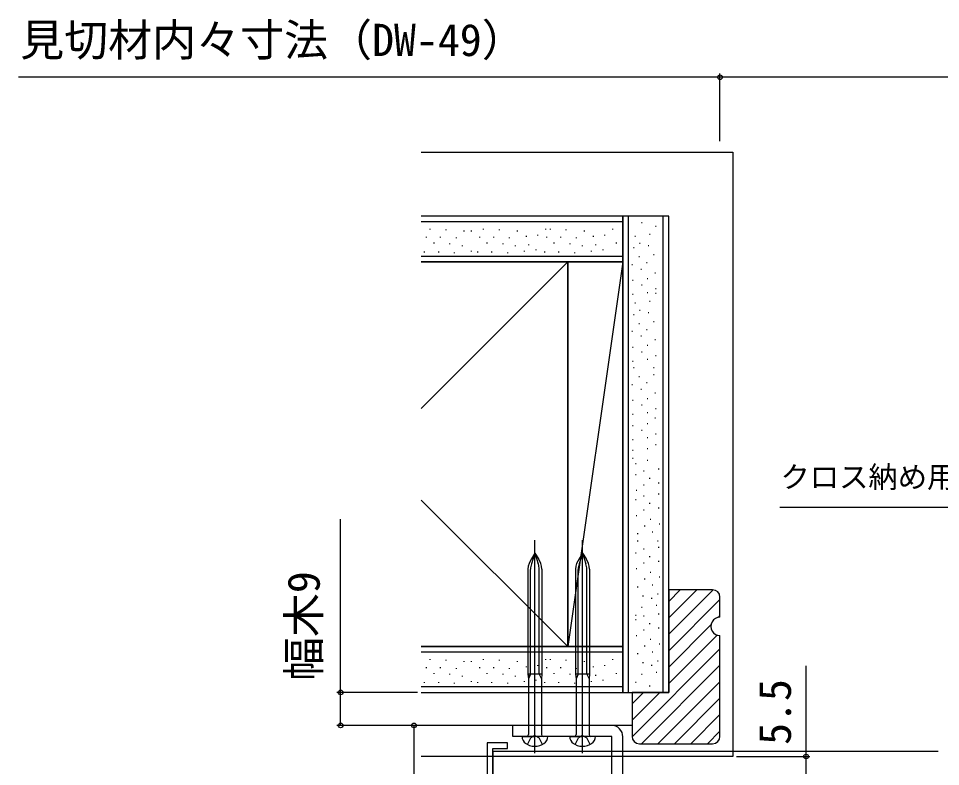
# Model space of a CAD drawing. Units: millimetres, scale not verified. Extents: x -525 to 525, y -804 to 800.
# Drawn here: x -117.5 to 134, y -368.1 to -163.8 of the extents above; entities that cross this region are included whole.
import ezdxf
from ezdxf.enums import TextEntityAlignment as Align

# ---------------------------------------------------------------- set-up
doc = ezdxf.new("R2010")
doc.units = ezdxf.units.MM
doc.header["$LTSCALE"] = 4
for name, color, linetype in [('0-2_YKK_11', 7, 'Continuous'), ('0-3_YKK_12', 2, 'Continuous'), ('0-4_YKK_13', 4, 'Continuous'), ('0-5_YKK_D', 6, 'Continuous'), ('0-7_YSS_K', 3, 'Continuous')]:
    doc.layers.add(name, color=color, linetype=linetype)
doc.styles.add('ＭＳ ゴシック', font='')
doc.styles.get('ＭＳ ゴシック').set_extended_font_data('MS Gothic')

msp = doc.modelspace()

# ---------------------------------------------------------------- linework, layer by layer
at = {"layer": '0-2_YKK_11'}
for p, q in [((71.87, -319.817), (59.87, -319.817)), ((73.87, -327.317), (73.87, -321.817)), ((73.87, -359.817), (73.87, -332.317)), ((51.87, -361.817), (71.87, -361.817))]:
    msp.add_line(p, q, dxfattribs=at)
msp.add_lwpolyline([(59.87, -319.817), (59.87, -347.817), (49.87, -347.817), (49.87, -359.817)], dxfattribs=at)
for centre, radius, start, end in [((71.87, -321.817), 2, 0.00001, 89.99999), ((73.87, -329.817), 2.5, 89.99999, 270.00001), ((51.87, -359.817), 2, 180.00001, 269.99999), ((71.87, -359.817), 2, 270.00001, 359.99999)]:
    msp.add_arc(centre, radius, start, end, dxfattribs=at)
at = {"layer": '0-3_YKK_12'}
for p, q in [((59.87, -322.97), (63.024, -319.817)), ((59.87, -327.46), (67.514, -319.817)), ((59.87, -331.95), (72, -319.821)), ((59.87, -336.44), (73.87, -322.44)), ((73.448, -327.352), (73.87, -326.93)), ((59.87, -340.93), (71.406, -329.395)), ((59.87, -345.421), (73.097, -332.194)), ((49.872, -359.909), (73.87, -335.911)), ((52.455, -361.817), (73.87, -340.401)), ((56.945, -361.817), (73.87, -344.891)), ((49.87, -350.93), (52.984, -347.817)), ((49.87, -355.421), (57.474, -347.817)), ((61.435, -361.817), (73.87, -349.381)), ((65.925, -361.817), (73.87, -353.871)), ((70.415, -361.817), (73.87, -358.361)), ((11.87, -363.818), (11.87, -408.815)), ((11.87, -363.818), (133.37, -363.818))]:
    msp.add_line(p, q, dxfattribs=at)
at = {"layer": '0-4_YKK_13'}
for p, q in [((23.37, -364.434), (23.37, -306.297)), ((36.37, -364.434), (36.37, -306.297)), ((23.37, -309.83), (22.413, -311.313)), ((23.37, -309.83), (22.44, -312.739)), ((23.37, -309.83), (24.327, -311.313)), ((23.37, -309.83), (24.3, -312.739)), ((36.37, -309.83), (35.413, -311.313)), ((36.37, -309.83), (35.44, -312.739)), ((36.37, -309.83), (37.327, -311.313)), ((36.37, -309.83), (37.3, -312.739)), ((21.47, -314.143), (21.47, -342.83)), ((22.165, -342.83), (22.165, -314.222)), ((24.575, -342.83), (24.575, -314.222)), ((25.27, -314.143), (25.27, -342.83)), ((34.47, -314.143), (34.47, -342.83)), ((35.165, -342.83), (35.165, -314.222)), ((37.575, -342.83), (37.575, -314.222)), ((38.27, -314.143), (38.27, -342.83)), ((25.27, -342.83), (21.47, -342.83)), ((21.47, -342.83), (21.601, -344.13)), ((22.165, -342.83), (21.601, -344.13)), ((21.601, -344.13), (21.601, -359.342)), ((24.575, -342.83), (25.14, -344.13)), ((25.27, -342.83), (25.14, -344.13)), ((25.14, -344.13), (25.14, -359.33)), ((38.27, -342.83), (34.47, -342.83)), ((34.47, -342.83), (34.601, -344.13)), ((35.165, -342.83), (34.601, -344.13)), ((34.601, -344.13), (34.601, -359.342)), ((37.575, -342.83), (38.14, -344.13)), ((38.27, -342.83), (38.14, -344.13)), ((38.14, -344.13), (38.14, -359.33)), ((17.37, -359.82), (17.37, -356.82)), ((44.27, -356.82), (17.37, -356.82)), ((23.37, -359.584), (22.225, -360.192)), ((23.37, -359.584), (24.515, -360.192)), ((36.37, -359.584), (35.225, -360.192)), ((36.37, -359.584), (37.515, -360.192)), ((44.27, -359.82), (17.37, -359.82)), ((19.87, -359.85), (19.87, -359.83)), ((19.87, -359.832), (23.37, -359.832)), ((21.32, -362.024), (22.225, -360.192)), ((26.87, -359.82), (23.37, -359.82)), ((25.42, -362.024), (24.515, -360.192)), ((26.87, -359.85), (26.87, -359.83)), ((32.87, -359.85), (32.87, -359.83)), ((32.87, -359.832), (36.37, -359.832)), ((34.32, -362.024), (35.225, -360.192)), ((39.87, -359.82), (36.37, -359.82)), ((38.42, -362.024), (37.515, -360.192)), ((39.87, -359.85), (39.87, -359.83)), ((44.341, -359.85), (44.27, -359.82)), ((44.37, -374.82), (44.37, -359.92)), ((47.37, -374.82), (47.37, -359.92))]:
    msp.add_line(p, q, dxfattribs=at)
for points in [[(46.462, -357.728), (45.992, -357.343), (45.456, -357.056), (44.875, -356.88), (44.27, -356.82)], [(15.87, -363.116), (15.87, -361.616), (10.37, -361.616), (10.37, -411.016), (15.87, -411.016), (15.87, -409.516)], [(15.87, -409.516), (11.87, -409.516), (11.87, -363.116), (15.87, -363.116)]]:
    msp.add_lwpolyline(points, dxfattribs=at)
for centre, radius, start, end in [((27.455, -314.566), 6, 147.17367, 175.96121), ((19.285, -314.566), 6, 4.03879, 32.82633), ((40.455, -314.566), 6, 147.17367, 175.96121), ((32.285, -314.566), 6, 4.03879, 32.82633), ((28.155, -314.566), 6, 162.27003, 175.96121), ((18.585, -314.566), 6, 4.03879, 17.72997), ((41.155, -314.566), 6, 162.27003, 175.96121), ((31.585, -314.566), 6, 4.03879, 17.72997), ((21.101, -359.332), 0.5, 270, 0), ((25.64, -359.32), 0.5, 180, 270), ((34.101, -359.332), 0.5, 270, 0), ((38.64, -359.32), 0.5, 180, 270), ((44.27, -359.92), 3.1, 0, 45), ((22.17, -359.85), 2.3, 179.53808, 236.59671), ((23.37, -358.13), 4.4, 231.93215, 306.03907), ((24.57, -359.85), 2.3, 303.40329, 0.74736), ((35.17, -359.85), 2.3, 179.53808, 236.59671), ((36.37, -358.13), 4.4, 231.93215, 306.03907), ((37.57, -359.85), 2.3, 303.40329, 0.74736), ((44.27, -359.92), 0.1, 0, 45)]:
    msp.add_arc(centre, radius, start, end, dxfattribs=at)
at = {"layer": '0-5_YKK_D'}
for p, q in [((73.87, -197.316), (73.87, -178.874)), ((-8.63, -347.816), (-30.63, -347.816)), ((-8.63, -356.82), (-30.63, -356.82)), ((2.294, -356.82), (-10.63, -356.82)), ((-9.63, -356.82), (-9.63, -396.82)), ((78.37, -365.316), (98.37, -365.316))]:
    msp.add_line(p, q, dxfattribs=at)
for points in [[(195.87, -179.874), (73.87, -179.874), (-117.543, -179.874)], [(197.87, -319.817), (197.223, -317.35), (191.972, -297.353), (90.24, -297.353)], [(-29.63, -356.82), (-29.63, -347.816), (-29.63, -300.539)], [(97.37, -370.817), (97.37, -365.316), (97.37, -340.539)]]:
    msp.add_lwpolyline(points, dxfattribs=at)
for centre in [(73.87, -179.874), (-29.63, -347.816), (-29.63, -356.82), (-9.63, -356.82), (97.37, -365.316)]:
    msp.add_circle(centre, 0.637, dxfattribs=at)
at = {"layer": '0-7_YSS_K'}
for p, q in [((48.87, -347.816), (48.87, -217.816)), ((58.37, -347.816), (58.37, -217.816)), ((47.37, -219.316), (-7.63, -219.316)), ((-5.168, -221.423), (-5.168, -221.223)), ((9.325, -221.423), (9.325, -221.223)), ((26.365, -221.423), (26.365, -221.223)), ((27.601, -221.423), (27.601, -221.223)), ((44.64, -221.423), (44.64, -221.223)), ((52.451, -219.537), (52.651, -219.537)), ((56.264, -220.546), (56.464, -220.546)), ((-6.188, -223.666), (-6.188, -223.466)), ((-2.365, -223.666), (-2.365, -223.466)), ((-0.825, -221.615), (-0.825, -221.415)), ((1.979, -223.858), (1.979, -223.658)), ((4.109, -221.951), (4.109, -221.751)), ((6.109, -221.951), (6.109, -221.751)), ((8.306, -223.666), (8.306, -223.466)), ((12.129, -223.666), (12.129, -223.466)), ((13.669, -221.615), (13.669, -221.415)), ((16.472, -223.858), (16.472, -223.658)), ((18.603, -221.951), (18.603, -221.751)), ((21.07, -223.409), (21.07, -223.209)), ((24.21, -223.073), (24.21, -222.873)), ((26.582, -223.666), (26.582, -223.466)), ((30.405, -223.666), (30.405, -223.466)), ((31.944, -221.615), (31.944, -221.415)), ((34.748, -223.858), (34.748, -223.658)), ((36.879, -221.951), (36.879, -221.751)), ((39.346, -223.409), (39.346, -223.209)), ((42.486, -223.073), (42.486, -222.873)), ((50.59, -223.224), (50.79, -223.224)), ((54.614, -222.701), (54.814, -222.701)), ((-4.159, -225.236), (-4.159, -225.036)), ((0.184, -225.428), (0.184, -225.228)), ((3.587, -225.976), (3.587, -225.776)), ((10.335, -225.236), (10.335, -225.036)), ((14.678, -225.428), (14.678, -225.228)), ((18.08, -225.976), (18.08, -225.776)), ((21.743, -225.764), (21.743, -225.564)), ((28.61, -225.236), (28.61, -225.036)), ((32.954, -225.428), (32.954, -225.228)), ((36.356, -225.976), (36.356, -225.776)), ((40.019, -225.764), (40.019, -225.564)), ((45.65, -225.236), (45.65, -225.036)), ((50.253, -226.364), (50.453, -226.364)), ((51.922, -225.168), (52.122, -225.168)), ((54.277, -225.841), (54.477, -225.841)), ((47.37, -228.816), (-7.63, -228.816)), ((-6.71, -227.69), (-6.71, -227.49)), ((-2.887, -227.69), (-2.887, -227.49)), ((1.456, -227.882), (1.456, -227.682)), ((6.054, -227.434), (6.054, -227.234)), ((7.783, -227.69), (7.783, -227.49)), ((11.606, -227.69), (11.606, -227.49)), ((15.95, -227.882), (15.95, -227.682)), ((20.548, -227.434), (20.548, -227.234)), ((23.688, -227.097), (23.688, -226.897)), ((26.059, -227.69), (26.059, -227.49)), ((29.882, -227.69), (29.882, -227.49)), ((34.225, -227.882), (34.225, -227.682)), ((38.823, -227.434), (38.823, -227.234)), ((41.963, -227.097), (41.963, -226.897)), ((51.711, -228.831), (51.911, -228.831)), ((55.735, -228.308), (55.935, -228.308)), ((32.37, -230.316), (-7.63, -270.316)), ((47.37, -230.316), (32.37, -335.316)), ((49.805, -230.961), (50.005, -230.961)), ((53.829, -230.439), (54.029, -230.439)), ((52.259, -232.233), (52.459, -232.233)), ((56.072, -233.242), (56.272, -233.242)), ((49.997, -235.305), (50.197, -235.305)), ((54.021, -234.782), (54.221, -234.782)), ((52.451, -236.576), (52.651, -236.576)), ((54.021, -238.605), (54.221, -238.605)), ((56.264, -237.586), (56.464, -237.586)), ((56.264, -238.822), (56.464, -238.822)), ((49.997, -239.128), (50.197, -239.128)), ((50.59, -241.499), (50.79, -241.499)), ((54.614, -240.976), (54.814, -240.976)), ((51.922, -243.444), (52.122, -243.444)), ((50.253, -244.639), (50.453, -244.639)), ((54.277, -244.116), (54.477, -244.116)), ((51.711, -247.106), (51.911, -247.106)), ((53.829, -248.714), (54.029, -248.714)), ((55.735, -246.584), (55.935, -246.584)), ((49.805, -249.237), (50.005, -249.237)), ((52.259, -250.509), (52.459, -250.509)), ((56.072, -251.518), (56.272, -251.518)), ((49.997, -253.58), (50.197, -253.58)), ((54.021, -253.058), (54.221, -253.058)), ((52.451, -254.852), (52.651, -254.852)), ((56.264, -255.861), (56.464, -255.861)), ((49.997, -257.403), (50.197, -257.403)), ((50.253, -259.133), (50.453, -259.133)), ((54.021, -256.881), (54.221, -256.881)), ((55.735, -259.078), (55.935, -259.078)), ((51.711, -261.6), (51.911, -261.6)), ((55.735, -261.077), (55.935, -261.077)), ((49.805, -263.731), (50.005, -263.731)), ((53.829, -263.208), (54.029, -263.208)), ((52.259, -265.002), (52.459, -265.002)), ((56.072, -266.012), (56.272, -266.012)), ((49.997, -268.074), (50.197, -268.074)), ((54.021, -267.551), (54.221, -267.551)), ((52.451, -269.346), (52.651, -269.346)), ((54.021, -271.374), (54.221, -271.374)), ((56.264, -270.355), (56.464, -270.355)), ((49.997, -271.897), (50.197, -271.897)), ((56.072, -272.888), (56.272, -272.888)), ((49.997, -274.95), (50.197, -274.95)), ((52.451, -276.222), (52.651, -276.222)), ((54.021, -274.427), (54.221, -274.427)), ((49.997, -278.773), (50.197, -278.773)), ((54.021, -278.25), (54.221, -278.25)), ((56.264, -277.231), (56.464, -277.231)), ((49.997, -281.72), (50.197, -281.72)), ((54.021, -281.197), (54.221, -281.197)), ((56.264, -280.178), (56.464, -280.178)), ((49.997, -283.913), (50.197, -283.913)), ((50.976, -285.455), (50.776, -285.455)), ((54.021, -284.436), (54.221, -284.436)), ((50.976, -288.402), (50.776, -288.402)), ((53.219, -287.383), (53.019, -287.383)), ((57.243, -286.86), (57.043, -286.86)), ((53.219, -291.206), (53.019, -291.206)), ((54.789, -289.411), (54.589, -289.411)), ((57.243, -290.683), (57.043, -290.683)), ((51.169, -292.745), (50.969, -292.745)), ((53.219, -294.259), (53.019, -294.259)), ((57.243, -293.736), (57.043, -293.736)), ((32.37, -335.316), (-7.63, -295.317)), ((50.976, -295.278), (50.776, -295.278)), ((54.789, -296.287), (54.589, -296.287)), ((53.219, -298.082), (53.019, -298.082)), ((57.243, -297.559), (57.043, -297.559)), ((51.169, -299.621), (50.969, -299.621)), ((54.982, -300.631), (54.782, -300.631)), ((57.436, -301.902), (57.236, -301.902)), ((53.412, -302.425), (53.212, -302.425)), ((55.529, -304.033), (55.329, -304.033)), ((51.505, -304.556), (51.305, -304.556)), ((51.505, -306.555), (51.305, -306.555)), ((56.987, -306.5), (56.787, -306.5)), ((53.219, -308.752), (53.019, -308.752)), ((57.243, -308.23), (57.043, -308.23)), ((50.976, -309.772), (50.776, -309.772)), ((54.789, -310.781), (54.589, -310.781)), ((51.169, -314.115), (50.969, -314.115)), ((53.219, -312.575), (53.019, -312.575)), ((57.243, -312.053), (57.043, -312.053)), ((53.412, -316.919), (53.212, -316.919)), ((54.982, -315.124), (54.782, -315.124)), ((57.436, -316.396), (57.236, -316.396)), ((51.505, -319.049), (51.305, -319.049)), ((55.529, -318.527), (55.329, -318.527)), ((52.963, -321.517), (52.763, -321.517)), ((56.987, -320.994), (56.787, -320.994)), ((55.318, -322.189), (55.118, -322.189)), ((56.651, -324.134), (56.451, -324.134)), ((50.976, -326.811), (50.776, -326.811)), ((52.627, -324.657), (52.427, -324.657)), ((53.219, -327.028), (53.019, -327.028)), ((57.243, -326.505), (57.043, -326.505)), ((50.976, -328.047), (50.776, -328.047)), ((54.789, -329.057), (54.589, -329.057)), ((53.219, -330.851), (53.019, -330.851)), ((57.243, -330.328), (57.043, -330.328)), ((51.169, -332.391), (50.969, -332.391)), ((54.982, -333.4), (54.782, -333.4)), ((47.37, -336.816), (-7.63, -336.816)), ((53.412, -335.194), (53.212, -335.194)), ((55.529, -336.802), (55.329, -336.802)), ((57.436, -334.672), (57.236, -334.672)), ((-5.168, -338.923), (-5.168, -338.723)), ((-0.825, -339.115), (-0.825, -338.915)), ((4.109, -339.451), (4.109, -339.251)), ((6.109, -339.451), (6.109, -339.251)), ((9.325, -338.923), (9.325, -338.723)), ((13.669, -339.115), (13.669, -338.915)), ((18.603, -339.451), (18.603, -339.251)), ((26.365, -338.923), (26.365, -338.723)), ((27.601, -338.923), (27.601, -338.723)), ((31.944, -339.115), (31.944, -338.915)), ((36.879, -339.451), (36.879, -339.251)), ((44.64, -338.923), (44.64, -338.723)), ((51.505, -337.325), (51.305, -337.325)), ((56.987, -339.269), (56.787, -339.269)), ((-6.188, -341.166), (-6.188, -340.966)), ((-2.365, -341.166), (-2.365, -340.966)), ((1.979, -341.358), (1.979, -341.158)), ((8.306, -341.166), (8.306, -340.966)), ((12.129, -341.166), (12.129, -340.966)), ((16.472, -341.358), (16.472, -341.158)), ((21.07, -340.909), (21.07, -340.709)), ((24.21, -340.573), (24.21, -340.373)), ((26.582, -341.166), (26.582, -340.966)), ((30.405, -341.166), (30.405, -340.966)), ((34.748, -341.358), (34.748, -341.158)), ((39.346, -340.909), (39.346, -340.709)), ((42.486, -340.573), (42.486, -340.373)), ((52.963, -339.792), (52.763, -339.792)), ((55.318, -340.465), (55.118, -340.465)), ((-4.159, -342.736), (-4.159, -342.536)), ((0.184, -342.928), (0.184, -342.728)), ((3.587, -343.476), (3.587, -343.276)), ((10.335, -342.736), (10.335, -342.536)), ((14.678, -342.928), (14.678, -342.728)), ((18.08, -343.476), (18.08, -343.276)), ((21.743, -343.264), (21.743, -343.064)), ((23.688, -344.597), (23.688, -344.397)), ((28.61, -342.736), (28.61, -342.536)), ((32.954, -342.928), (32.954, -342.728)), ((36.356, -343.476), (36.356, -343.276)), ((40.019, -343.264), (40.019, -343.064)), ((41.963, -344.597), (41.963, -344.397)), ((45.65, -342.736), (45.65, -342.536)), ((52.627, -342.932), (52.427, -342.932)), ((56.651, -342.409), (56.451, -342.409)), ((47.37, -346.316), (-7.63, -346.316)), ((-6.71, -345.19), (-6.71, -344.99)), ((-2.887, -345.19), (-2.887, -344.99)), ((1.456, -345.382), (1.456, -345.182)), ((6.054, -344.934), (6.054, -344.734)), ((7.783, -345.19), (7.783, -344.99)), ((11.606, -345.19), (11.606, -344.99)), ((15.95, -345.382), (15.95, -345.182)), ((20.548, -344.934), (20.548, -344.734)), ((26.059, -345.19), (26.059, -344.99)), ((29.882, -345.19), (29.882, -344.99)), ((34.225, -345.382), (34.225, -345.182)), ((38.823, -344.934), (38.823, -344.734)), ((50.976, -345.087), (50.776, -345.087)), ((54.789, -346.096), (54.589, -346.096)), ((49.87, -356.82), (-7.63, -356.82))]:
    msp.add_line(p, q, dxfattribs=at)
for points in [[(-7.63, -200.316), (77.37, -200.316), (77.37, -365.316), (-7.63, -365.316)], [(-7.63, -230.316), (47.37, -230.316), (47.37, -217.816), (-7.63, -217.816)], [(-7.63, -335.316), (32.37, -335.316), (32.37, -230.316), (-7.63, -230.316)], [(-7.63, -347.816), (47.37, -347.816), (47.37, -335.316), (-7.63, -335.316)]]:
    msp.add_lwpolyline(points, dxfattribs=at)
for points in [[(47.37, -347.816), (59.87, -347.816), (59.87, -217.816), (47.37, -217.816)], [(32.37, -335.316), (47.37, -335.316), (47.37, -230.316), (32.37, -230.316)]]:
    msp.add_lwpolyline(points, close=True, dxfattribs=at)

# ---------------------------------------------------------------- texts
at = {"layer": '0-5_YKK_D', "style": 'ＭＳ ゴシック'}
for s, height, p in [('見切材内々寸法（DW-49）', 8.798, (-117.066, -176.738)), ('クロス納め用見切材', 5.865, (90.365, -293.702))]:
    msp.add_text(s, height=height, dxfattribs=at).set_placement(p, align=Align.BOTTOM_LEFT)
for s, p in [('幅木9', (-32.698, -344.721)), ('5.5', (95.87, -362.153))]:
    msp.add_text(s, height=8.798, rotation=90, dxfattribs=at).set_placement(p, align=Align.BOTTOM_LEFT)

doc.saveas('drawing.dxf')
